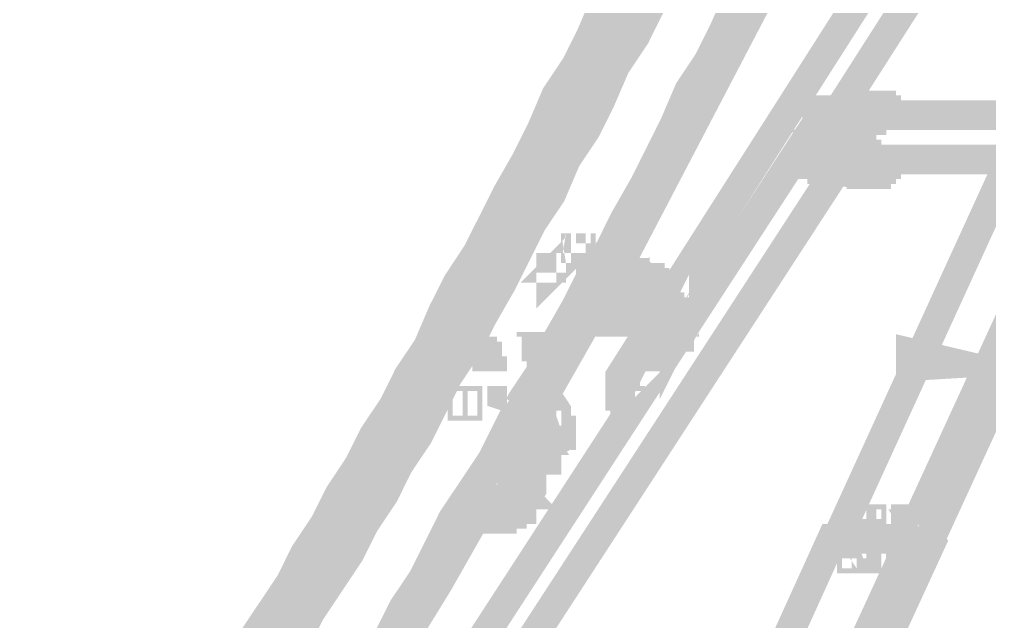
# Model space of a CAD drawing. Extents: x 0.1 to 11.6, y 0.3 to 16.2.
# Drawn here: x 4.9433 to 5.2717, y 5.1986 to 5.4024 of the extents above; entities that cross this region are included whole.
import ezdxf

# ---------------------------------------------------------------- set-up
doc = ezdxf.new("R2010")
doc.units = 0
doc.header["$MEASUREMENT"] = 0

msp = doc.modelspace()

# ---------------------------------------------------------------- linework, layer by layer
at = {"color": 0, "const_width": 0.01}
for points in [[(4.948349999999999, 4.998319999999999), (5.01833, 5.103349999999999), (5.085009999999999, 5.21164), (5.14665, 5.319989999999999), (5.20503, 5.431639999999999), (5.25999, 5.544969999999999)], [(5.383359999999999, 5.525009999999999), (5.381669999999999, 5.525009999999999), (5.24669, 5.231669999999999)], [(5.219999999999999, 5.226669999999999), (5.354989999999999, 5.52165), (5.37999, 5.52165)], [(5.24333, 5.436679999999999), (5.24164, 5.43332), (5.23833, 5.428329999999999), (5.240009999999999, 5.431639999999999)], [(5.23665, 5.423329999999999), (5.163359999999999, 5.30832)], [(5.16168, 5.41835), (5.15668, 5.40668), (5.15169, 5.39665), (5.14501, 5.386669999999999), (5.139969999999999, 5.375), (5.13499, 5.365009999999999), (5.128309999999999, 5.354989999999999), (5.123319999999999, 5.343319999999999), (5.11664, 5.33333), (5.11165, 5.323349999999999), (5.106669999999999, 5.31332), (5.09999, 5.30165), (5.094999999999999, 5.291669999999999), (5.088319999999999, 5.28168), (5.08333, 5.27165), (5.07835, 5.261669999999999), (5.07167, 5.25168), (5.066679999999999, 5.24164), (5.059999999999999, 5.231669999999999), (5.05501, 5.22168), (5.048329999999999, 5.21164), (5.041669999999999, 5.20167), (5.03668, 5.191679999999999)], [(5.22168, 5.373319999999999), (5.248319999999999, 5.41499)], [(5.06836, 5.19336), (5.074969999999999, 5.20335), (5.08003, 5.213319999999999), (5.08664, 5.223309999999999), (5.091689999999999, 5.233349999999999), (5.09668, 5.24333), (5.103349999999999, 5.253309999999999), (5.108349999999999, 5.263349999999999), (5.115009999999999, 5.27333), (5.120009999999999, 5.28331), (5.12668, 5.294969999999999), (5.131669999999999, 5.30501), (5.138349999999999, 5.315), (5.14333, 5.324969999999999), (5.150009999999999, 5.335009999999999), (5.155, 5.34668), (5.16, 5.356669999999999), (5.16499, 5.36664), (5.171649999999999, 5.378309999999999), (5.17665, 5.388349999999999), (5.181639999999999, 5.39833), (5.18832, 5.41)], [(5.18832, 5.41), (5.181639999999999, 5.39833), (5.17665, 5.388349999999999), (5.171649999999999, 5.378309999999999), (5.16499, 5.36664), (5.16, 5.356669999999999), (5.155, 5.34668), (5.150009999999999, 5.335009999999999), (5.14333, 5.324969999999999), (5.138349999999999, 5.315), (5.131669999999999, 5.30501), (5.12668, 5.294969999999999), (5.120009999999999, 5.28331), (5.115009999999999, 5.27333), (5.108349999999999, 5.263349999999999), (5.103349999999999, 5.253309999999999), (5.09668, 5.24333), (5.091689999999999, 5.233349999999999), (5.08664, 5.223309999999999), (5.08003, 5.213319999999999), (5.074969999999999, 5.20335), (5.06836, 5.19336)], [(5.06836, 5.19336), (5.073349999999999, 5.20335), (5.08003, 5.213319999999999), (5.085009999999999, 5.223309999999999), (5.089999999999999, 5.233349999999999), (5.09668, 5.24333), (5.103349999999999, 5.253309999999999), (5.108349999999999, 5.263349999999999), (5.11333, 5.27333), (5.120009999999999, 5.28331), (5.125, 5.29335), (5.131669999999999, 5.30501), (5.136669999999999, 5.315), (5.14333, 5.324969999999999), (5.14833, 5.335009999999999), (5.155, 5.34668), (5.16, 5.356669999999999), (5.16499, 5.36664), (5.169969999999999, 5.378309999999999), (5.17665, 5.388349999999999), (5.181639999999999, 5.39833), (5.186679999999999, 5.41)], [(5.02165, 5.191679999999999), (5.028319999999999, 5.20167), (5.035, 5.21164), (5.03999, 5.22168), (5.046649999999999, 5.231669999999999), (5.05165, 5.24164), (5.05832, 5.25168), (5.06332, 5.261669999999999), (5.069989999999999, 5.27165), (5.074969999999999, 5.28168), (5.081649999999999, 5.291669999999999), (5.08664, 5.303329999999999), (5.091689999999999, 5.31332), (5.098309999999999, 5.323349999999999), (5.103349999999999, 5.33333), (5.108349999999999, 5.343319999999999), (5.115009999999999, 5.354989999999999), (5.120009999999999, 5.365009999999999), (5.125, 5.37668), (5.131669999999999, 5.386669999999999), (5.136669999999999, 5.39665), (5.14165, 5.40831)], [(5.02669, 5.191679999999999), (5.03331, 5.20167), (5.03999, 5.21164), (5.044969999999999, 5.22168), (5.05165, 5.231669999999999), (5.056639999999999, 5.24164), (5.06332, 5.253309999999999), (5.06836, 5.261669999999999), (5.074969999999999, 5.27333), (5.08003, 5.28331), (5.08664, 5.29335), (5.091689999999999, 5.303329999999999), (5.09668, 5.31332), (5.103349999999999, 5.324969999999999), (5.108349999999999, 5.335009999999999), (5.11333, 5.344999999999999), (5.120009999999999, 5.354989999999999), (5.125, 5.36664), (5.12999, 5.37668), (5.136669999999999, 5.388349999999999), (5.14165, 5.39833), (5.14665, 5.40831)], [(5.03331, 5.19336), (5.03999, 5.20335), (5.046649999999999, 5.213319999999999), (5.05165, 5.223309999999999), (5.05832, 5.233349999999999), (5.06332, 5.24333), (5.069989999999999, 5.253309999999999), (5.074969999999999, 5.263349999999999), (5.081649999999999, 5.27333), (5.08664, 5.28331), (5.091689999999999, 5.29335), (5.098309999999999, 5.303329999999999), (5.103349999999999, 5.315), (5.11003, 5.324969999999999), (5.115009999999999, 5.335009999999999), (5.120009999999999, 5.344999999999999), (5.12668, 5.356669999999999), (5.131669999999999, 5.36664), (5.136669999999999, 5.37668), (5.14333, 5.388349999999999), (5.14833, 5.39833), (5.153319999999999, 5.40831)], [(5.155, 5.40831), (5.14833, 5.39833), (5.14333, 5.386669999999999), (5.138349999999999, 5.37668), (5.131669999999999, 5.36664), (5.12668, 5.354989999999999), (5.12169, 5.344999999999999), (5.115009999999999, 5.335009999999999), (5.11003, 5.324969999999999), (5.103349999999999, 5.31332), (5.098309999999999, 5.303329999999999), (5.091689999999999, 5.29335), (5.08664, 5.28331), (5.081649999999999, 5.27165), (5.074969999999999, 5.261669999999999), (5.069989999999999, 5.25168), (5.06332, 5.24164), (5.05832, 5.231669999999999), (5.05165, 5.22168), (5.046649999999999, 5.21164), (5.03999, 5.20167), (5.035, 5.191679999999999)], [(5.155, 5.40831), (5.150009999999999, 5.39833), (5.14501, 5.388349999999999), (5.139969999999999, 5.37668), (5.133359999999999, 5.36664), (5.128309999999999, 5.354989999999999), (5.12169, 5.344999999999999), (5.11664, 5.335009999999999), (5.11165, 5.324969999999999), (5.104989999999999, 5.31332), (5.09999, 5.303329999999999), (5.093319999999999, 5.29335), (5.088319999999999, 5.28331), (5.08333, 5.27333), (5.07667, 5.261669999999999), (5.07167, 5.253309999999999), (5.065, 5.24164), (5.059999999999999, 5.231669999999999), (5.053329999999999, 5.22168), (5.048329999999999, 5.21164), (5.041669999999999, 5.20167), (5.03668, 5.191679999999999)], [(5.06836, 5.19336), (5.074969999999999, 5.20167), (5.08003, 5.21164), (5.08664, 5.223309999999999), (5.091689999999999, 5.233349999999999), (5.098309999999999, 5.24333), (5.103349999999999, 5.253309999999999), (5.11003, 5.263349999999999), (5.115009999999999, 5.27333), (5.12169, 5.28331), (5.12668, 5.29335), (5.133359999999999, 5.303329999999999), (5.138349999999999, 5.315), (5.14333, 5.324969999999999), (5.150009999999999, 5.335009999999999), (5.155, 5.344999999999999), (5.16, 5.356669999999999), (5.166669999999999, 5.36664), (5.171649999999999, 5.37668), (5.17665, 5.388349999999999), (5.18332, 5.39833), (5.18832, 5.40831)], [(5.229989999999999, 5.373319999999999), (5.228349999999999, 5.373319999999999), (5.218319999999999, 5.37169), (5.216689999999999, 5.37169)], [(5.226669999999999, 5.373319999999999), (5.22168, 5.37169)], [(5.231669999999999, 5.373319999999999), (5.229989999999999, 5.373319999999999), (5.228349999999999, 5.373319999999999), (5.226669999999999, 5.373319999999999), (5.226669999999999, 5.37169), (5.22499, 5.370009999999999), (5.22499, 5.36833), (5.22499, 5.36664), (5.22499, 5.365009999999999), (5.22499, 5.36333), (5.22499, 5.36165), (5.22499, 5.36003), (5.22499, 5.358349999999999), (5.22499, 5.356669999999999), (5.22499, 5.354989999999999), (5.22499, 5.353349999999999), (5.226669999999999, 5.353349999999999), (5.226669999999999, 5.351669999999999), (5.228349999999999, 5.351669999999999), (5.228349999999999, 5.34999), (5.229989999999999, 5.34999), (5.231669999999999, 5.34999)], [(5.23665, 5.354989999999999), (5.23665, 5.353349999999999), (5.23503, 5.353349999999999), (5.23503, 5.351669999999999), (5.233349999999999, 5.351669999999999), (5.233349999999999, 5.34999), (5.231669999999999, 5.34999), (5.229989999999999, 5.34999), (5.229989999999999, 5.351669999999999), (5.228349999999999, 5.351669999999999), (5.228349999999999, 5.353349999999999), (5.226669999999999, 5.353349999999999), (5.226669999999999, 5.354989999999999), (5.226669999999999, 5.356669999999999), (5.22499, 5.356669999999999), (5.22499, 5.358349999999999), (5.22499, 5.36003), (5.22499, 5.36165), (5.22499, 5.36333), (5.22499, 5.365009999999999), (5.22499, 5.36664), (5.226669999999999, 5.36833), (5.226669999999999, 5.370009999999999), (5.226669999999999, 5.37169), (5.228349999999999, 5.37169), (5.228349999999999, 5.373319999999999), (5.229989999999999, 5.373319999999999), (5.231669999999999, 5.373319999999999), (5.233349999999999, 5.373319999999999), (5.23503, 5.373319999999999), (5.23503, 5.37169), (5.23665, 5.37169), (5.23665, 5.370009999999999)], [(5.228349999999999, 5.373319999999999), (5.229989999999999, 5.373319999999999)], [(5.214999999999999, 5.370009999999999), (5.044969999999999, 5.108349999999999)], [(5.22499, 5.36833), (5.22499, 5.370009999999999), (5.223309999999999, 5.370009999999999), (5.22168, 5.37169), (5.219999999999999, 5.37169), (5.218319999999999, 5.37169), (5.216689999999999, 5.37169), (5.214999999999999, 5.370009999999999), (5.214999999999999, 5.36833), (5.213319999999999, 5.36833), (5.213319999999999, 5.36664), (5.213319999999999, 5.365009999999999), (5.214999999999999, 5.365009999999999), (5.214999999999999, 5.36333), (5.216689999999999, 5.36165)], [(5.22499, 5.36833), (5.22499, 5.370009999999999), (5.223309999999999, 5.370009999999999), (5.22168, 5.370009999999999), (5.22168, 5.37169), (5.219999999999999, 5.37169), (5.218319999999999, 5.37169), (5.216689999999999, 5.37169), (5.216689999999999, 5.370009999999999), (5.214999999999999, 5.370009999999999), (5.214999999999999, 5.36833), (5.214999999999999, 5.36664), (5.214999999999999, 5.365009999999999), (5.214999999999999, 5.36333), (5.216689999999999, 5.36333), (5.216689999999999, 5.36165)], [(5.218319999999999, 5.37169), (5.219999999999999, 5.37169)], [(5.285, 5.370009999999999), (5.231669999999999, 5.370009999999999), (5.231669999999999, 5.36833), (5.229989999999999, 5.36833), (5.228349999999999, 5.36664), (5.228349999999999, 5.365009999999999), (5.228349999999999, 5.36333), (5.228349999999999, 5.36165), (5.228349999999999, 5.36003), (5.228349999999999, 5.358349999999999), (5.228349999999999, 5.356669999999999), (5.229989999999999, 5.356669999999999), (5.229989999999999, 5.354989999999999), (5.231669999999999, 5.354989999999999), (5.278319999999999, 5.354989999999999)], [(5.218319999999999, 5.36833), (5.216689999999999, 5.36333)], [(5.218319999999999, 5.36833), (5.219999999999999, 5.36833)], [(5.218319999999999, 5.36833), (5.219999999999999, 5.36833)], [(5.218319999999999, 5.36833), (5.219999999999999, 5.36833)], [(5.22168, 5.365009999999999), (5.223309999999999, 5.365009999999999), (5.223309999999999, 5.36664), (5.22168, 5.36664), (5.22168, 5.36833), (5.219999999999999, 5.36833), (5.218319999999999, 5.36833), (5.218319999999999, 5.36664)], [(5.22168, 5.36165), (5.223309999999999, 5.36664)], [(5.128309999999999, 5.365009999999999), (5.128309999999999, 5.36333), (5.12668, 5.36333)], [(5.223309999999999, 5.36333), (5.21164, 5.36165)], [(5.22168, 5.36165), (5.223309999999999, 5.36333), (5.22499, 5.36333)], [(5.223309999999999, 5.365009999999999), (5.22499, 5.365009999999999)], [(5.223309999999999, 5.365009999999999), (5.22499, 5.365009999999999)], [(5.21164, 5.36003), (5.21164, 5.36165), (5.21164, 5.36003), (5.210009999999999, 5.36003), (5.210009999999999, 5.358349999999999)], [(5.22499, 5.36165), (5.22168, 5.36165), (5.21164, 5.36003), (5.210009999999999, 5.36003), (5.210009999999999, 5.358349999999999), (5.210009999999999, 5.356669999999999), (5.210009999999999, 5.354989999999999), (5.21164, 5.354989999999999), (5.21164, 5.353349999999999), (5.213319999999999, 5.353349999999999), (5.214999999999999, 5.353349999999999), (5.214999999999999, 5.351669999999999), (5.216689999999999, 5.351669999999999), (5.228349999999999, 5.34999), (5.229989999999999, 5.34999)], [(5.216689999999999, 5.353349999999999), (5.216689999999999, 5.354989999999999), (5.218319999999999, 5.354989999999999), (5.216689999999999, 5.354989999999999), (5.216689999999999, 5.356669999999999), (5.214999999999999, 5.358349999999999), (5.213319999999999, 5.358349999999999), (5.21164, 5.358349999999999), (5.21164, 5.356669999999999)], [(5.214999999999999, 5.353349999999999), (5.216689999999999, 5.353349999999999), (5.216689999999999, 5.354989999999999), (5.216689999999999, 5.356669999999999), (5.214999999999999, 5.356669999999999), (5.213319999999999, 5.356669999999999), (5.21164, 5.356669999999999), (5.21164, 5.354989999999999)], [(5.21164, 5.354989999999999), (5.213319999999999, 5.354989999999999)], [(5.108349999999999, 5.18001), (5.219999999999999, 5.351669999999999)], [(5.128309999999999, 5.324969999999999), (5.12999, 5.324969999999999)], [(5.136669999999999, 5.324969999999999), (5.138349999999999, 5.324969999999999)], [(5.123319999999999, 5.316679999999999), (5.123319999999999, 5.31836), (5.125, 5.31836)], [(5.133359999999999, 5.31836), (5.13499, 5.31836)], [(5.14833, 5.31836), (5.14665, 5.319989999999999)], [(5.150009999999999, 5.316679999999999), (5.14833, 5.31836), (5.14665, 5.31836)], [(5.163359999999999, 5.291669999999999), (5.166669999999999, 5.294969999999999), (5.16835, 5.298329999999999), (5.166669999999999, 5.296649999999999), (5.16835, 5.298329999999999), (5.16835, 5.30003), (5.169969999999999, 5.30003)], [(5.14333, 5.31332), (5.15169, 5.303329999999999), (5.155, 5.303329999999999), (5.15668, 5.303329999999999), (5.15831, 5.303329999999999), (5.15831, 5.30501), (5.16, 5.30501), (5.16, 5.306639999999999), (5.16, 5.30832), (5.15831, 5.30832), (5.15831, 5.309999999999999), (5.15668, 5.311679999999999), (5.155, 5.311679999999999), (5.155, 5.31332), (5.153319999999999, 5.31332), (5.15169, 5.31332), (5.15169, 5.315), (5.150009999999999, 5.315), (5.14833, 5.315), (5.14333, 5.315)], [(5.14501, 5.316679999999999), (5.14833, 5.316679999999999), (5.150009999999999, 5.316679999999999), (5.15169, 5.316679999999999), (5.15169, 5.315), (5.153319999999999, 5.315), (5.155, 5.315), (5.15668, 5.315), (5.15668, 5.31332), (5.15831, 5.31332), (5.15831, 5.311679999999999), (5.16, 5.311679999999999), (5.16, 5.309999999999999)], [(5.14501, 5.316679999999999), (5.14833, 5.316679999999999)], [(5.14665, 5.316679999999999), (5.14501, 5.316679999999999)], [(5.14665, 5.316679999999999), (5.14501, 5.316679999999999)], [(5.14833, 5.315), (5.14501, 5.315)], [(5.14501, 5.315), (5.14665, 5.315)], [(5.16, 5.309999999999999), (5.16, 5.311679999999999), (5.15831, 5.311679999999999), (5.15831, 5.31332), (5.15668, 5.31332), (5.15668, 5.315), (5.155, 5.315), (5.153319999999999, 5.316679999999999), (5.15169, 5.316679999999999), (5.150009999999999, 5.316679999999999), (5.14833, 5.316679999999999)], [(5.16, 5.30501), (5.16, 5.306639999999999), (5.16, 5.30832), (5.16, 5.309999999999999), (5.15831, 5.309999999999999), (5.15831, 5.311679999999999), (5.15668, 5.311679999999999), (5.15668, 5.31332), (5.155, 5.31332), (5.153319999999999, 5.31332), (5.153319999999999, 5.315), (5.15169, 5.315), (5.150009999999999, 5.315), (5.14833, 5.315)], [(5.14333, 5.311679999999999), (5.150009999999999, 5.30165)], [(5.150009999999999, 5.31332), (5.14833, 5.31332)], [(5.14833, 5.31332), (5.150009999999999, 5.31332)], [(5.15668, 5.306639999999999), (5.15668, 5.30832), (5.15668, 5.309999999999999), (5.155, 5.309999999999999), (5.155, 5.311679999999999), (5.153319999999999, 5.311679999999999), (5.15169, 5.31332), (5.150009999999999, 5.31332), (5.150009999999999, 5.311679999999999)], [(5.153319999999999, 5.311679999999999), (5.153319999999999, 5.31332)], [(5.15668, 5.309999999999999), (5.155, 5.311679999999999)], [(5.16168, 5.30832), (5.16168, 5.309999999999999), (5.15831, 5.311679999999999)], [(5.166669999999999, 5.311679999999999), (5.16499, 5.311679999999999), (5.163359999999999, 5.309999999999999), (5.163359999999999, 5.30832), (5.163359999999999, 5.306639999999999), (5.163359999999999, 5.30501), (5.163359999999999, 5.303329999999999), (5.163359999999999, 5.30165), (5.16499, 5.30165), (5.166669999999999, 5.30003), (5.16499, 5.296649999999999), (5.16499, 5.294969999999999), (5.166669999999999, 5.298329999999999), (5.166669999999999, 5.30003), (5.166669999999999, 5.30165), (5.16499, 5.30165), (5.16499, 5.303329999999999), (5.163359999999999, 5.303329999999999), (5.163359999999999, 5.30501), (5.163359999999999, 5.306639999999999), (5.163359999999999, 5.30832), (5.163359999999999, 5.309999999999999), (5.16499, 5.309999999999999)], [(5.139969999999999, 5.306639999999999), (5.14165, 5.303329999999999), (5.14333, 5.303329999999999), (5.139969999999999, 5.30832)], [(5.14165, 5.309999999999999), (5.14165, 5.30832), (5.14165, 5.306639999999999), (5.14333, 5.30501), (5.14333, 5.303329999999999), (5.14333, 5.30165), (5.14501, 5.30165), (5.14501, 5.30003), (5.14665, 5.30003), (5.14833, 5.30003), (5.150009999999999, 5.30165), (5.15169, 5.30165), (5.15169, 5.303329999999999)], [(5.14165, 5.309999999999999), (5.14165, 5.30832), (5.14165, 5.306639999999999), (5.14165, 5.30501), (5.14165, 5.303329999999999), (5.14333, 5.303329999999999), (5.14333, 5.30165), (5.14501, 5.30165), (5.14501, 5.30003), (5.14665, 5.30003)], [(5.14333, 5.30832), (5.14333, 5.309999999999999)], [(5.15169, 5.30832), (5.153319999999999, 5.30832)], [(5.163359999999999, 5.309999999999999), (5.163359999999999, 5.30832), (5.16168, 5.30832), (5.15831, 5.30165), (5.15668, 5.303329999999999)], [(5.15668, 5.309999999999999), (5.15668, 5.30832), (5.15831, 5.30832)], [(5.16168, 5.30832), (5.16, 5.309999999999999)], [(5.163359999999999, 5.30832), (5.16168, 5.309999999999999)], [(5.14501, 5.30501), (5.14665, 5.30501)], [(5.14501, 5.303329999999999), (5.14501, 5.30501)], [(5.14501, 5.30501), (5.14665, 5.30501)], [(5.153319999999999, 5.30501), (5.155, 5.30501)], [(5.155, 5.30501), (5.15668, 5.30501), (5.15668, 5.306639999999999)], [(5.155, 5.303329999999999), (5.155, 5.30501), (5.15668, 5.30501), (5.15831, 5.306639999999999)], [(5.15668, 5.306639999999999), (5.15831, 5.306639999999999)], [(5.15668, 5.306639999999999), (5.15831, 5.306639999999999)], [(5.094999999999999, 5.303329999999999), (5.093319999999999, 5.30165)], [(5.14165, 5.303329999999999), (5.14165, 5.30165), (5.14333, 5.30165), (5.14333, 5.30003), (5.14501, 5.30003), (5.14665, 5.30003), (5.14501, 5.30003), (5.14501, 5.30165), (5.14333, 5.30165), (5.14333, 5.303329999999999)], [(5.14501, 5.303329999999999), (5.14665, 5.303329999999999)], [(5.14665, 5.30165), (5.14665, 5.303329999999999)], [(5.14665, 5.30165), (5.14833, 5.30165)], [(5.166669999999999, 5.30003), (5.16168, 5.29335), (5.16, 5.294969999999999), (5.16, 5.296649999999999), (5.15831, 5.296649999999999), (5.15831, 5.298329999999999), (5.15831, 5.30003), (5.15831, 5.30165)], [(5.15831, 5.30003), (5.14665, 5.28168), (5.14665, 5.28), (5.14665, 5.278319999999999), (5.14665, 5.27669), (5.14665, 5.275009999999999), (5.14833, 5.275009999999999), (5.14833, 5.27333), (5.150009999999999, 5.27333), (5.150009999999999, 5.27165), (5.15169, 5.27165)], [(5.166669999999999, 5.30003), (5.16168, 5.29335), (5.16, 5.288359999999999)], [(5.16499, 5.296649999999999), (5.16, 5.288359999999999), (5.16168, 5.288359999999999), (5.16499, 5.294969999999999)], [(5.166669999999999, 5.294969999999999), (5.16835, 5.294969999999999)], [(5.16168, 5.29335), (5.163359999999999, 5.29335)], [(5.16168, 5.288359999999999), (5.163359999999999, 5.291669999999999)], [(5.103349999999999, 5.288359999999999), (5.103349999999999, 5.28999), (5.104989999999999, 5.28999)], [(5.11664, 5.28999), (5.11833, 5.28999)], [(5.12169, 5.275009999999999), (5.125, 5.27001), (5.125, 5.26833), (5.125, 5.26665), (5.125, 5.264969999999999), (5.12169, 5.25999), (5.12169, 5.258359999999999), (5.120009999999999, 5.258359999999999), (5.120009999999999, 5.25999)], [(5.093319999999999, 5.27165), (5.094999999999999, 5.27165)], [(5.106669999999999, 5.27165), (5.106669999999999, 5.27333), (5.108349999999999, 5.27333)], [(5.123319999999999, 5.26833), (5.125, 5.26833)], [(5.11664, 5.264969999999999), (5.120009999999999, 5.25999), (5.11833, 5.25999), (5.11833, 5.258359999999999), (5.120009999999999, 5.258359999999999), (5.12169, 5.258359999999999)], [(5.12169, 5.264969999999999), (5.123319999999999, 5.264969999999999)], [(5.123319999999999, 5.264969999999999), (5.125, 5.264969999999999)], [(5.123319999999999, 5.264969999999999), (5.125, 5.264969999999999)], [(5.125, 5.25999), (5.125, 5.261669999999999), (5.12668, 5.261669999999999), (5.12668, 5.263349999999999), (5.125, 5.263349999999999), (5.125, 5.264969999999999)], [(5.125, 5.263349999999999), (5.125, 5.264969999999999)], [(5.11833, 5.25999), (5.11664, 5.263349999999999)], [(5.12169, 5.258359999999999), (5.125, 5.25999), (5.125, 5.261669999999999), (5.125, 5.263349999999999)], [(5.101669999999999, 5.240009999999999), (5.120009999999999, 5.253309999999999), (5.12169, 5.253309999999999), (5.12169, 5.25499), (5.12169, 5.256669999999999), (5.120009999999999, 5.256669999999999), (5.120009999999999, 5.258359999999999)], [(5.12169, 5.253309999999999), (5.12169, 5.25499), (5.12169, 5.256669999999999), (5.120009999999999, 5.258359999999999)], [(5.120009999999999, 5.256669999999999), (5.12169, 5.256669999999999)], [(5.11165, 5.24669), (5.11333, 5.24669), (5.11333, 5.245009999999999), (5.11333, 5.24333), (5.11333, 5.24164), (5.11333, 5.240009999999999), (5.11333, 5.23833), (5.11165, 5.23833), (5.11165, 5.23665), (5.11003, 5.23665), (5.11003, 5.23503), (5.108349999999999, 5.23503), (5.106669999999999, 5.23503), (5.104989999999999, 5.23503), (5.104989999999999, 5.233349999999999), (5.103349999999999, 5.233349999999999), (5.103349999999999, 5.23503), (5.101669999999999, 5.23503), (5.09999, 5.23503), (5.098309999999999, 5.23503), (5.09999, 5.23503), (5.101669999999999, 5.23503), (5.103349999999999, 5.233349999999999), (5.104989999999999, 5.233349999999999), (5.106669999999999, 5.233349999999999), (5.106669999999999, 5.23503), (5.108349999999999, 5.23503), (5.11003, 5.23503), (5.11165, 5.23665), (5.11333, 5.23665), (5.11333, 5.23833), (5.11333, 5.240009999999999), (5.11333, 5.24164), (5.11333, 5.24333), (5.11333, 5.245009999999999), (5.11333, 5.24669), (5.11165, 5.248319999999999)], [(5.11333, 5.23833), (5.11664, 5.24333), (5.11664, 5.245009999999999), (5.11664, 5.24669), (5.11664, 5.248319999999999), (5.11664, 5.25), (5.11664, 5.248319999999999), (5.11664, 5.24669), (5.11664, 5.245009999999999)], [(5.09999, 5.23665), (5.101669999999999, 5.23665), (5.103349999999999, 5.23665), (5.104989999999999, 5.23665), (5.106669999999999, 5.23665), (5.108349999999999, 5.23665), (5.108349999999999, 5.23833), (5.11003, 5.23833), (5.11003, 5.240009999999999), (5.11165, 5.24164), (5.11165, 5.24333), (5.11003, 5.245009999999999), (5.11003, 5.24669)], [(5.11165, 5.24669), (5.11333, 5.24669)], [(5.061679999999999, 5.24333), (5.059999999999999, 5.24164)], [(5.101669999999999, 5.240009999999999), (5.103349999999999, 5.240009999999999), (5.104989999999999, 5.240009999999999), (5.106669999999999, 5.240009999999999), (5.108349999999999, 5.240009999999999), (5.11003, 5.240009999999999), (5.11003, 5.24164), (5.11165, 5.24164), (5.11165, 5.24333)], [(5.101669999999999, 5.240009999999999), (5.103349999999999, 5.240009999999999)], [(5.101669999999999, 5.23833), (5.103349999999999, 5.23833), (5.104989999999999, 5.23833), (5.106669999999999, 5.23833), (5.108349999999999, 5.23833), (5.11003, 5.240009999999999)], [(5.229989999999999, 5.231669999999999), (5.231669999999999, 5.231669999999999), (5.231669999999999, 5.233349999999999)], [(5.231669999999999, 5.233349999999999), (5.233349999999999, 5.233349999999999)], [(5.231669999999999, 5.233349999999999), (5.233349999999999, 5.233349999999999)], [(5.24333, 5.231669999999999), (5.245009999999999, 5.233349999999999)], [(5.24669, 5.229989999999999), (5.25168, 5.22499), (5.11664, 4.931639999999999), (5.11333, 4.936679999999999)], [(5.248319999999999, 5.231669999999999), (5.24669, 5.231669999999999), (5.25, 5.226669999999999)], [(5.085009999999999, 4.93332), (5.218319999999999, 5.226669999999999), (5.245009999999999, 5.226669999999999)], [(5.219999999999999, 5.226669999999999), (5.22168, 5.226669999999999)], [(5.25168, 5.226669999999999), (5.25, 5.226669999999999)], [(5.22499, 5.219999999999999), (5.226669999999999, 5.219999999999999)], [(5.23833, 5.219999999999999), (5.240009999999999, 5.219999999999999)]]:
    msp.add_lwpolyline(points, dxfattribs=at)
at = {"color": 0}
for points, const_width in [([(5.383359999999999, 5.525009999999999), (5.386669999999999, 5.52001), (5.25168, 5.226669999999999), (5.248319999999999, 5.231669999999999), (5.383359999999999, 5.525009999999999)], 0.01), ([(5.12668, 5.36333), (5.128309999999999, 5.36333), (5.128309999999999, 5.365009999999999), (5.12668, 5.365009999999999), (5.12668, 5.36333)], 0.01), ([(5.216689999999999, 5.354989999999999), (5.216689999999999, 5.353349999999999), (5.214999999999999, 5.353349999999999), (5.213319999999999, 5.353349999999999), (5.21164, 5.353349999999999), (5.21164, 5.354989999999999), (5.21164, 5.356669999999999), (5.213319999999999, 5.356669999999999), (5.214999999999999, 5.356669999999999), (5.216689999999999, 5.354989999999999)], 0.01), ([(5.123319999999999, 5.316679999999999), (5.123319999999999, 5.31836), (5.125, 5.31836), (5.123319999999999, 5.316679999999999)], 0.01), ([(5.128309999999999, 5.324969999999999), (5.12668, 5.324969999999999), (5.128309999999999, 5.324969999999999)], 0.01), ([(5.136669999999999, 5.324969999999999), (5.13499, 5.324969999999999), (5.136669999999999, 5.324969999999999), (5.136669999999999, 5.32667), (5.136669999999999, 5.324969999999999)], 0.01), ([(5.133359999999999, 5.31836), (5.131669999999999, 5.31836), (5.133359999999999, 5.31836), (5.133359999999999, 5.319989999999999), (5.133359999999999, 5.31836)], 0.01), ([(5.15169, 5.30832), (5.15169, 5.309999999999999), (5.150009999999999, 5.30832), (5.15169, 5.30832)], 0.01), ([(5.155, 5.303329999999999), (5.15668, 5.30501), (5.15831, 5.30501), (5.15831, 5.306639999999999), (5.15831, 5.30832), (5.15668, 5.30832), (5.15668, 5.309999999999999), (5.155, 5.311679999999999), (5.153319999999999, 5.311679999999999), (5.153319999999999, 5.31332), (5.15169, 5.31332), (5.150009999999999, 5.31332), (5.14833, 5.31332), (5.14833, 5.311679999999999), (5.150009999999999, 5.311679999999999), (5.15169, 5.311679999999999), (5.153319999999999, 5.311679999999999), (5.155, 5.309999999999999), (5.15668, 5.309999999999999), (5.15668, 5.30832), (5.15668, 5.306639999999999), (5.15668, 5.30501), (5.155, 5.30501), (5.153319999999999, 5.30501), (5.153319999999999, 5.303329999999999), (5.155, 5.303329999999999)], 0.01), ([(5.14333, 5.309999999999999), (5.14333, 5.30832), (5.14333, 5.309999999999999)], 0.01), ([(5.15169, 5.30832), (5.15169, 5.309999999999999), (5.15169, 5.30832)], 0.01), ([(5.14501, 5.30501), (5.14501, 5.303329999999999), (5.14501, 5.30501)], 0.01), ([(5.093319999999999, 5.30165), (5.094999999999999, 5.30165), (5.094999999999999, 5.303329999999999), (5.093319999999999, 5.303329999999999), (5.093319999999999, 5.30165)], 0.01), ([(5.14665, 5.303329999999999), (5.14665, 5.30165), (5.14833, 5.30165), (5.14833, 5.303329999999999), (5.14665, 5.303329999999999)], 0.01), ([(5.16499, 5.296649999999999), (5.16499, 5.294969999999999), (5.16499, 5.296649999999999)], 0.01), ([(5.166669999999999, 5.296649999999999), (5.166669999999999, 5.294969999999999), (5.16499, 5.294969999999999), (5.166669999999999, 5.294969999999999), (5.166669999999999, 5.296649999999999)], 0.01), ([(5.11664, 5.28999), (5.115009999999999, 5.28999), (5.11664, 5.28999), (5.11664, 5.291669999999999), (5.11833, 5.291669999999999), (5.11833, 5.28999), (5.11664, 5.28999)], 0.01), ([(5.163359999999999, 5.29335), (5.16168, 5.29335), (5.16168, 5.291669999999999), (5.16168, 5.29335), (5.163359999999999, 5.29335)], 0.01), ([(5.163359999999999, 5.291669999999999), (5.163359999999999, 5.28999), (5.163359999999999, 5.291669999999999)], 0.01), ([(5.27165, 5.285), (5.24333, 5.28331), (5.24333, 5.291669999999999), (5.27165, 5.285)], 0.00666667), ([(5.103349999999999, 5.288359999999999), (5.101669999999999, 5.288359999999999), (5.101669999999999, 5.28999), (5.103349999999999, 5.28999), (5.104989999999999, 5.28999), (5.103349999999999, 5.28999), (5.103349999999999, 5.288359999999999)], 0.01), ([(5.093319999999999, 5.27165), (5.093319999999999, 5.27333), (5.094999999999999, 5.27333), (5.094999999999999, 5.27165), (5.093319999999999, 5.27165)], 0.01), ([(5.106669999999999, 5.27165), (5.106669999999999, 5.27333), (5.108349999999999, 5.27333), (5.106669999999999, 5.27333), (5.106669999999999, 5.27165)], 0.01), ([(5.123319999999999, 5.26833), (5.12169, 5.26833), (5.120009999999999, 5.26833), (5.120009999999999, 5.26665), (5.120009999999999, 5.264969999999999), (5.12169, 5.264969999999999), (5.123319999999999, 5.264969999999999), (5.12169, 5.264969999999999), (5.12169, 5.26665), (5.12169, 5.26833), (5.123319999999999, 5.26833)], 0.01), ([(5.123319999999999, 5.264969999999999), (5.123319999999999, 5.26665), (5.123319999999999, 5.26833), (5.12169, 5.26833), (5.12169, 5.26665), (5.12169, 5.264969999999999), (5.123319999999999, 5.264969999999999)], 0.01), ([(5.11165, 5.24669), (5.11165, 5.245009999999999), (5.11165, 5.24333), (5.11333, 5.24164), (5.11165, 5.24164), (5.11165, 5.240009999999999), (5.11165, 5.23833), (5.11003, 5.23833), (5.11003, 5.23665), (5.108349999999999, 5.23665), (5.108349999999999, 5.23503), (5.106669999999999, 5.23503), (5.104989999999999, 5.23503), (5.103349999999999, 5.23503), (5.101669999999999, 5.23503), (5.09999, 5.23503), (5.101669999999999, 5.23503), (5.103349999999999, 5.23503), (5.104989999999999, 5.23503), (5.106669999999999, 5.23503), (5.108349999999999, 5.23503), (5.108349999999999, 5.23665), (5.11003, 5.23665), (5.11003, 5.23833), (5.11165, 5.23833), (5.11165, 5.240009999999999), (5.11165, 5.24164), (5.11333, 5.24164), (5.11165, 5.24333), (5.11165, 5.245009999999999), (5.11165, 5.24669)], 0.01), ([(5.059999999999999, 5.24164), (5.061679999999999, 5.24164), (5.061679999999999, 5.24333), (5.059999999999999, 5.24333), (5.059999999999999, 5.24164)], 0.01), ([(5.24669, 5.216689999999999), (5.25499, 5.23503), (5.24669, 5.216689999999999)], 0.01), ([(5.229989999999999, 5.231669999999999), (5.229989999999999, 5.233349999999999), (5.231669999999999, 5.233349999999999), (5.231669999999999, 5.231669999999999), (5.229989999999999, 5.231669999999999)], 0.01), ([(5.231669999999999, 5.233349999999999), (5.229989999999999, 5.233349999999999), (5.229989999999999, 5.231669999999999), (5.229989999999999, 5.233349999999999), (5.231669999999999, 5.233349999999999)], 0.01), ([(5.24333, 5.231669999999999), (5.24333, 5.233349999999999), (5.245009999999999, 5.233349999999999), (5.245009999999999, 5.231669999999999), (5.24333, 5.231669999999999)], 0.01), ([(5.245009999999999, 5.233349999999999), (5.24333, 5.233349999999999), (5.24333, 5.231669999999999), (5.24333, 5.233349999999999), (5.245009999999999, 5.233349999999999)], 0.01), ([(5.11333, 4.936679999999999), (5.24669, 5.229989999999999), (5.11165, 4.936679999999999), (5.11333, 4.936679999999999)], 0.01), ([(5.219999999999999, 5.226669999999999), (5.245009999999999, 5.226669999999999), (5.219999999999999, 5.226669999999999)], 0.01), ([(5.226669999999999, 5.22168), (5.226669999999999, 5.219999999999999), (5.22499, 5.219999999999999), (5.22499, 5.22168), (5.226669999999999, 5.22168)], 0.01), ([(5.226669999999999, 5.22168), (5.22499, 5.22168), (5.22499, 5.219999999999999), (5.22499, 5.22168), (5.226669999999999, 5.22168)], 0.01), ([(5.23833, 5.22168), (5.240009999999999, 5.22168), (5.240009999999999, 5.219999999999999), (5.23833, 5.219999999999999), (5.23665, 5.219999999999999), (5.23665, 5.22168), (5.23833, 5.22168)], 0.01), ([(5.23833, 5.22168), (5.23833, 5.219999999999999), (5.23665, 5.219999999999999), (5.23833, 5.219999999999999), (5.23833, 5.22168), (5.240009999999999, 5.22168), (5.23833, 5.22168)], 0.01)]:
    msp.add_lwpolyline(points, close=True, dxfattribs=dict(at, const_width=const_width))

doc.saveas('drawing.dxf')
